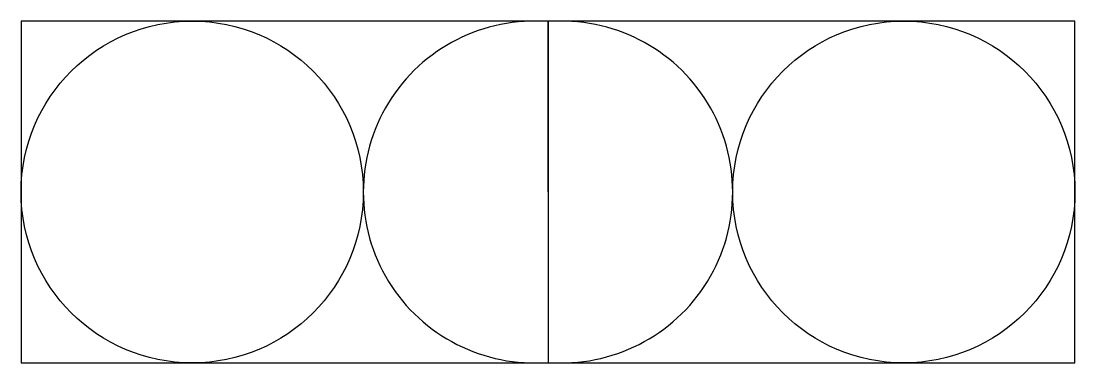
# Model space of a CAD drawing. Extents: x -100 to 100, y 0 to 65.
import ezdxf

# ---------------------------------------------------------------- set-up
doc = ezdxf.new("R2010")
doc.units = 0
doc.layers.add('MODELSKETCH_VISIBLE', color=7, linetype='CONTINUOUS')

msp = doc.modelspace()

# ---------------------------------------------------------------- linework, layer by layer
at = {"layer": 'MODELSKETCH_VISIBLE'}
for p, q in [((99.94, 64.91), (-99.9, 64.91)), ((-99.9, 64.91), (-99.9, 0)), ((-0.02, 64.91), (0, 0)), ((0.02, 64.91), (0, 0)), ((99.94, 0), (99.94, 64.91)), ((-99.9, 0), (99.94, 0))]:
    msp.add_line(p, q, dxfattribs=at)
for centre in [(-67.49, 32.45), (67.49, 32.45)]:
    msp.add_circle(centre, 32.45, dxfattribs=at)
for centre, start, end in [((-2.58, 32.45), 85.4762, 274.564), ((2.58, 32.45), 265.436, 94.5238)]:
    msp.add_arc(centre, 32.45, start, end, dxfattribs=at)

doc.saveas('drawing.dxf')
